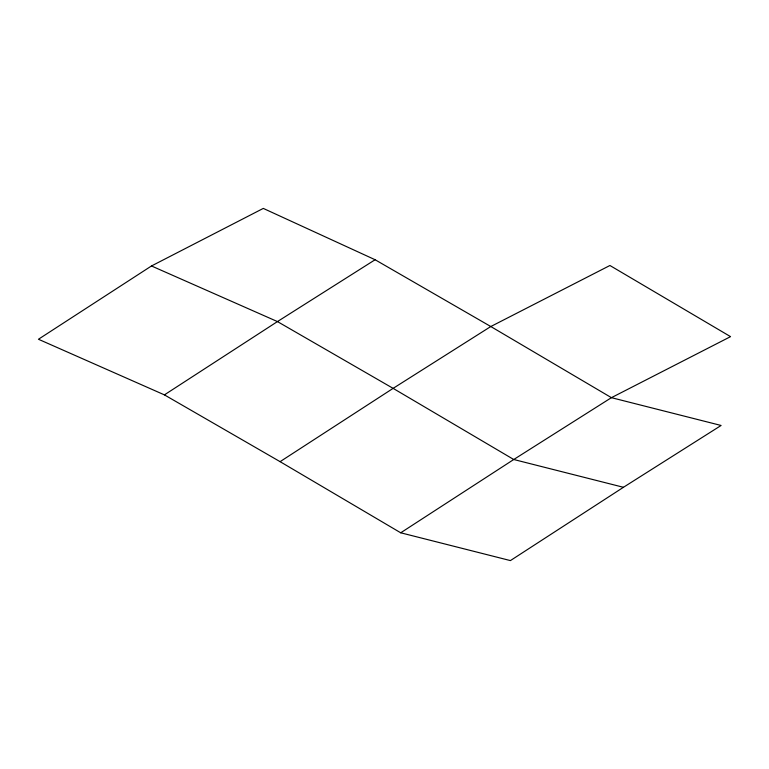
<?xml version="1.0" encoding="UTF-8"?>
<svg xmlns="http://www.w3.org/2000/svg" width="769" height="769" viewBox="0 0 769 769"><rect width="100%" height="100%" fill="white"/><g stroke="black" fill="none" stroke-linecap="round" stroke-linejoin="round"><path stroke-width="1.15" d="M151.483 265.968L38.45 339.254L164.412 394.872L280.089 461.66L400.716 532.792L510.405 560.591L623.448 487.296L721.111 425.468L611.422 397.669L490.795 326.527L375.109 259.739L263.296 208.409L151.483 265.968L277.446 321.577L393.122 388.364L513.75 459.506L623.448 487.296M164.412 394.872L277.446 321.577L375.109 259.739M280.089 461.66L393.122 388.364L490.795 326.527L609.923 265.497L730.55 336.639L611.422 397.669L513.75 459.506L400.716 532.792"/></g></svg>
